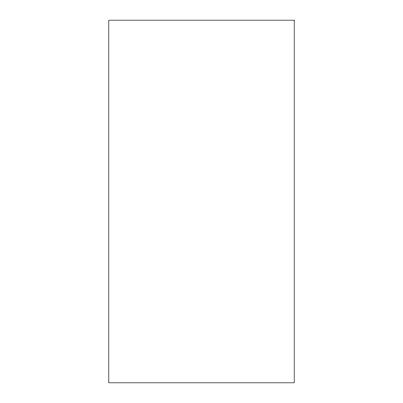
<?xml version="1.0" encoding="UTF-8"?>
<svg xmlns="http://www.w3.org/2000/svg" width="403" height="403" viewBox="0 0 403 403"><rect width="100%" height="100%" fill="white"/><g stroke="black" fill="none" stroke-linecap="round" stroke-linejoin="round"><path stroke-width="0.6" d="M294.175 20.15L108.825 20.15L108.825 382.85L294.175 382.85L294.175 20.15"/></g></svg>
